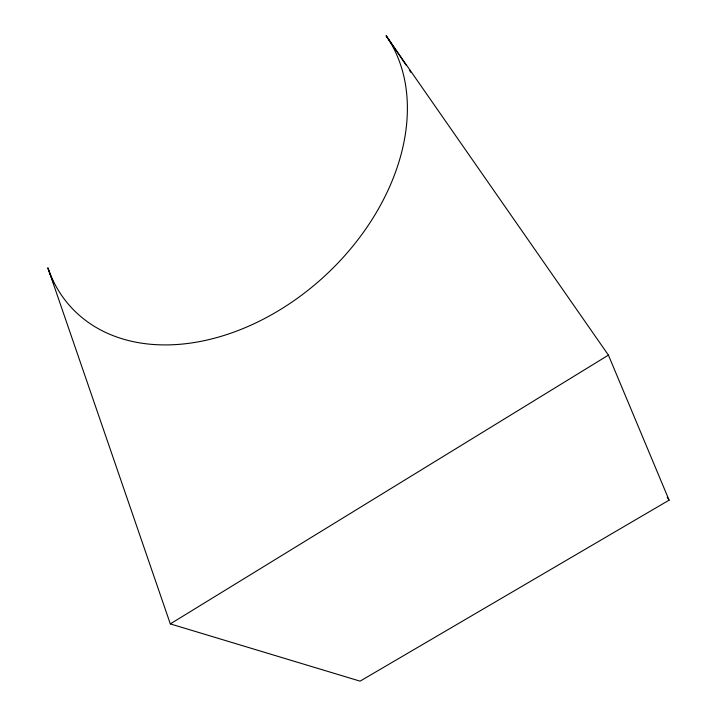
<?xml version="1.0" encoding="UTF-8"?>
<svg xmlns="http://www.w3.org/2000/svg" width="717" height="717" viewBox="0 0 717 717"><rect width="100%" height="100%" fill="white"/><g stroke="black" fill="none" stroke-linecap="round" stroke-linejoin="round"><path stroke-width="1.08" d="M170.323 623.898L608.419 355.121L386.167 35.85A208.315 149.172 -42.9 0 1 292.563 301.66A208.315 149.172 -42.9 0 1 47.905 267.961L170.323 623.898L360.068 681.15L669.104 500.152L608.419 355.121M667.222 497.365L669.104 500.152M53.676 283.224A176.436 50.889 55 0 1 47.905 267.961M386.167 35.85A185.237 10.011 58.2 0 1 405.974 65.023M409.577 70.445A185.237 10.011 58.2 0 1 410.787 72.292"/></g></svg>
